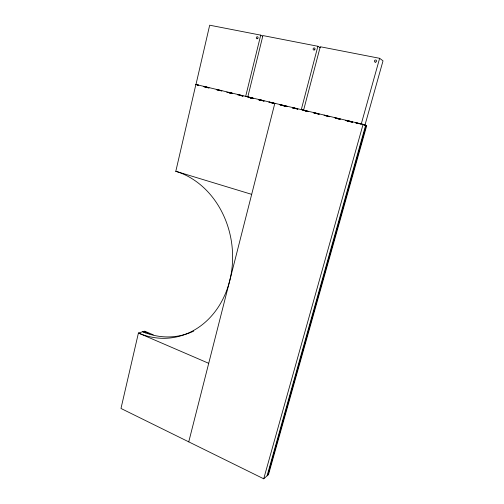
<?xml version="1.0" encoding="UTF-8"?>
<svg xmlns="http://www.w3.org/2000/svg" width="504" height="504" viewBox="0 0 504 504"><rect width="100%" height="100%" fill="white"/><g stroke="black" fill="none" stroke-linecap="round" stroke-linejoin="round"><path stroke-width="0.76" d="M175.808 171.291L195.88 84.477L363.088 124.349L366.691 125.717L268.506 474.535L263.712 478.8L120.979 408.461L138.424 333.018A85.075 71.795 82.8 0 0 230.152 278.933A85.075 71.795 82.8 0 0 175.808 171.291L251.679 194.355M198.173 85.126L195.987 84.433L209.683 25.2L260.719 35.141L245.694 96.283L250.916 98.003M188.748 441.857L274.831 103.307M253.033 98.507L247.836 96.793L262.918 35.57L317.885 46.28L301.304 109.544L303.874 110.439M379.638 58.306L361.299 123.845L364.934 125.225L383.021 60.852L379.638 58.306L320.261 46.74L303.61 110.093L306.161 110.981M263.712 478.8L363.088 124.349M267.082 475.801L365.627 125.313L364.102 124.948M267.794 475.165L366.162 125.515L364.631 125.15M350.601 121.584L349.505 121.351M261.96 100.435L261.318 100.22L261.878 100.328M317.759 113.671L318.667 113.873M348.163 120.91L348.541 120.998L347.464 120.771L348.68 121.149M259.151 99.792L263.806 100.901M197.196 84.899L198.677 85.252M204.082 86.537L208.669 87.633M216.317 89.46L221.867 90.783M229.32 92.56L232.376 93.29M237.793 94.582L242.374 95.672M248.434 97.121L253.052 98.223M259.144 99.672L263.731 100.768L262.968 100.592M269.086 102.041L274.189 103.263M279.789 104.599L286.675 106.237M292.793 107.698L297.48 108.82M302.778 110.08L308.089 111.346M313.375 112.606L316.499 113.356M324.028 115.151L327.203 115.907M334.751 117.709L340.206 119.007M347.854 120.834L352.441 121.93M355.862 122.743L360.851 123.934M362.382 124.299L363.913 124.664M204.019 86.638L208.612 87.734M216.266 89.561L221.741 90.865M229.282 92.667L232.35 93.397M239.891 95.199L242.934 95.924M248.428 97.234L253.581 98.463M269.104 102.167L274.667 103.496M279.821 104.725L287.349 106.52M292.843 107.831L297.87 109.034M305.411 110.83L308.429 111.554M313.513 112.764L318.988 114.068M326.529 115.87L329.66 116.619M337.252 118.427L340.313 119.158M345.675 120.437L350.267 121.533M356.397 122.995L360.99 124.091M363.289 124.639L364.82 125.005M206.042 87.223L209.147 87.967M216.676 89.762L221.407 90.89M226.68 92.15L231.878 93.391M237.365 94.702L242.852 96.006M248.598 97.379L253.537 98.557M258.476 99.735L264.216 101.109M269.117 102.281L274.774 103.629M280.123 104.908L287.356 106.634M292.333 107.818L297.763 109.116M304.832 110.804L308.442 111.661M313.954 112.978L319.114 114.213M324.45 115.485L329.742 116.752M335.091 118.024L339.702 119.127M345.776 120.576L348.151 121.143M349.669 121.502L352.706 122.233M355.704 122.945L358.785 123.682M204.07 86.82L208.48 87.872M239.86 95.363L242.922 96.094M250.576 97.921L252.876 98.469M258.999 99.931L261.293 100.479M282.095 105.449L286.682 106.539M292.679 107.976L295.098 108.549M337.075 118.572L339.368 119.12M349.776 121.603L352.05 122.144M229.181 92.881L231.475 93.429M365.167 125.351L366.691 125.717M263.472 100.825L262.697 100.63M349.366 121.199L350.564 121.546M318.938 114.049L318.182 113.847M318.207 113.854L317.709 113.702M195.88 84.477L198.658 85.359M153.266 334.845L144.661 331.166L138.424 333.018L208.719 363.321M143.734 331.437L149.48 333.9M145.688 332.949L142.808 331.714A84.193 71.285 82.9 0 0 193.757 331.096M260.719 35.141L262.622 36.168M317.885 46.28L320.342 47.792M257.639 38.6A1.039 0.882 -69.2 0 0 257.657 36.849A1.039 0.882 -69.2 0 0 256.29 37.869A1.039 0.882 -69.2 0 0 257.639 38.6M314.54 49.846A1.084 0.945 -63.3 0 0 314.572 48.019A1.084 0.945 -63.3 0 0 313.091 49.071A1.084 0.945 -63.3 0 0 314.54 49.846M375.732 62.112A1.134 1.014 -54.3 0 0 376.249 60.247A1.134 1.014 -54.3 0 0 374.466 60.877A1.134 1.014 -54.3 0 0 375.732 62.112"/></g></svg>
